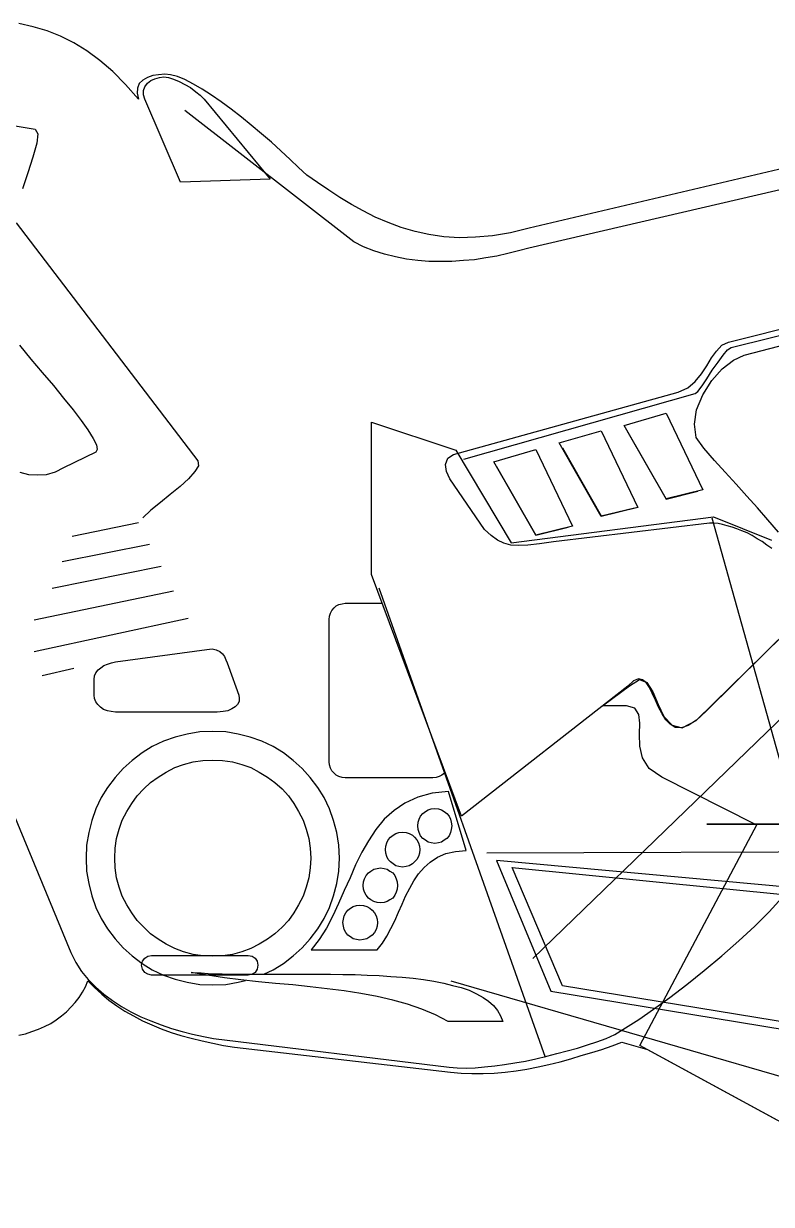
# Model space of a CAD drawing. Header units: millimetres. Extents: x 2198.5 to 2287.8, y 1208.8 to 1298.1.
# Drawn here: x 2216.641 to 2217.208, y 1282.707 to 1283.602 of the extents above; entities that cross this region are included whole.
import ezdxf

# ---------------------------------------------------------------- set-up
doc = ezdxf.new("R2010")
doc.units = ezdxf.units.MM
doc.layers.add('2', color=7, linetype='Continuous')
doc.layers.add('7', color=7, linetype='Continuous')

# ---------------------------------------------------------------- blocks, each defined once
blk = doc.blocks.new('MOTO')
at = {"layer": '2', "linetype": 'Continuous'}
for points in [[(184.89641, 85.41257), (185.07193, 85.46214), (185.07396, 85.46383), (185.07702, 85.46791), (185.08074, 85.47333), (185.08482, 85.47979), (185.08923, 85.48589), (185.09297, 85.49133), (185.09636, 85.4954), (185.09907, 85.4971), (185.34079, 85.55685), (185.34588, 85.55786), (185.35132, 85.55821), (185.35709, 85.55821), (185.36252, 85.55786), (185.36795, 85.55685), (185.37304, 85.55548), (185.37813, 85.55345), (185.38289, 85.55108)], [(185.01998, 85.43429), (185.04985, 85.38202), (185.07396, 85.38812)], [(184.9711, 85.42105), (185.00062, 85.36946), (185.02575, 85.37556)], [(184.9212, 85.4068), (184.95107, 85.35485), (184.9755, 85.36096)]]:
    blk.add_lwpolyline(points, dxfattribs=at)
at = {"layer": '7', "linetype": 'Continuous'}
for points in [[(184.55897, 84.97598), (184.56406, 84.97701), (184.56882, 84.97871), (184.57391, 84.98041), (184.57832, 84.98244), (184.58307, 84.98481), (184.58715, 84.98753), (184.59122, 84.99059), (184.59496, 84.99365), (184.59869, 84.99737), (184.60175, 85.00077), (184.6048, 85.00451), (184.60718, 85.00858), (184.60955, 85.01266), (184.61125, 85.01707), (184.61634, 85.01198), (184.62178, 85.00689), (184.6272, 85.00246), (184.63332, 84.99805), (184.63943, 84.99398), (184.64588, 84.99059), (184.65267, 84.98686), (184.6598, 84.9838), (184.66692, 84.98074), (184.67439, 84.97803), (184.68186, 84.97565), (184.68968, 84.97362), (184.69783, 84.97157), (184.70596, 84.96988), (184.7141, 84.96818), (184.72259, 84.96682), (184.88622, 84.94781), (184.89437, 84.94714), (184.90252, 84.94679), (184.911, 84.94679), (184.91949, 84.94714), (184.92763, 84.94781), (184.93613, 84.94884), (184.94427, 84.95019), (184.95277, 84.95188), (184.96092, 84.95358), (184.9694, 84.95562), (184.97755, 84.958), (184.98535, 84.96038), (184.9935, 84.96276), (185.00097, 84.96512), (185.00877, 84.96785), (185.01624, 84.97056), (185.0356, 84.96512), (185.14864, 84.90368)], [(185.37405, 85.13589), (185.11707, 85.13589), (185.04646, 85.17154), (185.03695, 85.17798), (185.03186, 85.18613), (185.02983, 85.19496), (185.02948, 85.20412), (185.02983, 85.21227), (185.02915, 85.21906), (185.02609, 85.22382), (185.01963, 85.22551), (185.00165, 85.22551), (185.02201, 85.24078), (185.02948, 85.24554), (185.03525, 85.24316), (185.03967, 85.23604), (185.04375, 85.22653), (185.04816, 85.21736), (185.05426, 85.21091), (185.06208, 85.20888), (185.07259, 85.2143), (185.16324, 85.30326)], [(185.31126, 85.6733), (184.94597, 85.5874), (184.93171, 85.58401), (184.91814, 85.58163), (184.90523, 85.58062), (184.89302, 85.58027), (184.88113, 85.58095), (184.86993, 85.58265), (184.8594, 85.58502), (184.84888, 85.58808), (184.83903, 85.59181), (184.82918, 85.59589), (184.82002, 85.60064), (184.8112, 85.6054), (184.80237, 85.61082), (184.79389, 85.61626), (184.7854, 85.62203), (184.77725, 85.6278), (184.77113, 85.63358), (184.76469, 85.63968), (184.75756, 85.64613), (184.75042, 85.65259), (184.74296, 85.65903), (184.73515, 85.66548), (184.72769, 85.6716), (184.71987, 85.6777), (184.7124, 85.68314), (184.70493, 85.68823), (184.69783, 85.69298), (184.69137, 85.69672), (184.68492, 85.70011), (184.67915, 85.70249), (184.67406, 85.70385), (184.66965, 85.70418), (184.66489, 85.70385), (184.66048, 85.70317), (184.65641, 85.70181), (184.65301, 85.69978), (184.65029, 85.69705), (184.64894, 85.69366), (184.64859, 85.68993), (184.64962, 85.68517), (184.63977, 85.69638), (184.63026, 85.70622), (184.62042, 85.71471), (184.61057, 85.72183), (184.60074, 85.72795), (184.59054, 85.73304), (184.58036, 85.73712), (184.56983, 85.74016), (184.55897, 85.74254)], [(184.68153, 85.62237), (184.65436, 85.68517), (184.65335, 85.68857), (184.65335, 85.69196), (184.65436, 85.69467), (184.65641, 85.6974), (184.65912, 85.69943), (184.66218, 85.70079), (184.66557, 85.70181), (184.66897, 85.70214), (184.67236, 85.70181), (184.6761, 85.70044), (184.68051, 85.69875), (184.68492, 85.69638), (184.68899, 85.694), (184.69307, 85.69094), (184.69646, 85.68823), (184.69952, 85.68517), (184.74941, 85.62474), (184.68153, 85.62237)], [(185.33435, 85.66243), (184.94563, 85.57247), (184.93783, 85.57042), (184.92968, 85.56839), (184.92153, 85.56635), (184.91305, 85.565), (184.90455, 85.56363), (184.89606, 85.56295), (184.88725, 85.56229), (184.87875, 85.56229), (184.86993, 85.56229), (184.86143, 85.56295), (184.85295, 85.56398), (184.84447, 85.56568), (184.83632, 85.56771), (184.82817, 85.57042), (184.82037, 85.57348), (184.8129, 85.57722), (184.68492, 85.67669)], [(184.5145, 85.67193), (184.5712, 85.66243), (184.57323, 85.65903), (184.57255, 85.65191), (184.5695, 85.64138), (184.56576, 85.6295), (184.56168, 85.61728)], [(184.55694, 85.59148), (184.69477, 85.41121), (184.6951, 85.40748), (184.69239, 85.40306), (184.68763, 85.39763), (184.68119, 85.39186), (184.67372, 85.38574), (184.66625, 85.37964), (184.65912, 85.37387), (184.65301, 85.36809)], [(184.8886, 85.41596), (185.05902, 85.46315), (185.06615, 85.46655), (185.07193, 85.4713), (185.07667, 85.47707), (185.08074, 85.48318), (185.08414, 85.48928), (185.08788, 85.49439), (185.09195, 85.4988), (185.09704, 85.50118), (185.3245, 85.55821)], [(185.12998, 85.34467), (185.12624, 85.34739), (185.12251, 85.3501), (185.11877, 85.35214), (185.11504, 85.35452), (185.1113, 85.35655), (185.10722, 85.35825), (185.1035, 85.35961), (185.09976, 85.36096), (185.09603, 85.36199), (185.09263, 85.363), (185.08923, 85.36369), (185.08583, 85.36402), (185.08279, 85.36402), (184.96431, 85.34976), (184.95378, 85.3484), (184.94495, 85.34739), (184.93783, 85.34705), (184.93206, 85.34739), (184.92662, 85.34875), (184.92186, 85.35113), (184.91712, 85.35452), (184.91202, 85.35926), (184.88588, 85.39763), (184.88317, 85.40306), (184.88249, 85.4085), (184.88419, 85.41325), (184.8886, 85.41596)], [(185.13507, 85.35723), (185.12692, 85.3664), (185.11911, 85.37556), (185.11096, 85.38439), (185.10281, 85.39356), (185.09466, 85.40272), (185.08652, 85.41155), (185.07837, 85.42072), (185.07259, 85.42886), (185.07124, 85.43905), (185.07294, 85.44991), (185.0777, 85.46111), (185.08448, 85.47198), (185.09229, 85.4808), (185.10077, 85.48759), (185.10892, 85.49133), (185.34554, 85.55277)], [(184.55931, 85.4988), (184.56814, 85.48827), (184.57662, 85.47809), (184.58512, 85.46824), (184.59292, 85.45874), (184.60005, 85.44991), (184.60616, 85.44176), (184.61125, 85.43463), (184.61533, 85.42819), (184.6177, 85.42343), (184.61838, 85.41969), (184.61737, 85.41766), (184.59292, 85.40578), (184.58647, 85.40272), (184.57968, 85.40068), (184.57289, 85.40035), (184.56644, 85.40068), (184.55999, 85.40238)], [(185.04985, 85.38235), (185.01794, 85.43803), (185.04985, 85.4472), (185.0777, 85.38914), (185.04985, 85.38235)], [(184.82647, 85.32498), (184.82647, 85.4404), (184.89029, 85.41936), (184.93239, 85.34908), (185.08583, 85.36878), (185.12963, 85.35113)], [(185.16732, 85.30767), (185.08006, 85.22144), (185.07294, 85.21465), (185.06649, 85.21058), (185.0614, 85.20888), (185.05664, 85.20921), (185.05291, 85.21159), (185.04952, 85.21499), (185.04679, 85.21939), (185.04408, 85.2245), (185.0417, 85.22992), (185.03933, 85.23501), (185.0373, 85.23943), (185.03457, 85.24316), (185.03186, 85.24521), (185.02881, 85.24587), (185.02507, 85.24452), (185.02066, 85.24045), (184.89472, 85.142), (184.82647, 85.32498)], [(185.00062, 85.36911), (184.96872, 85.42479), (185.00062, 85.43396), (185.02846, 85.3759), (185.00062, 85.36911)], [(184.95107, 85.35485), (184.91915, 85.41053), (184.95107, 85.41969), (184.9789, 85.36164), (184.95107, 85.35485)], [(184.50806, 85.25607), (184.59836, 85.03846), (184.60209, 85.03099), (184.60649, 85.0242), (184.6116, 85.01808), (184.61737, 85.01231), (184.62348, 85.00689), (184.62993, 85.00213), (184.63672, 84.99772), (184.64385, 84.99365), (184.65132, 84.98991), (184.65912, 84.98686), (184.66692, 84.9838), (184.67474, 84.98109), (184.68289, 84.97871), (184.69069, 84.97667), (184.69884, 84.97497), (184.70663, 84.97327), (184.8852, 84.95155), (184.89131, 84.95121), (184.89811, 84.95087), (184.9049, 84.95121), (184.91202, 84.95188), (184.91983, 84.95256), (184.9273, 84.95358), (184.9351, 84.95494), (184.94325, 84.9563), (184.95107, 84.958), (184.95921, 84.96003), (184.96702, 84.96208), (184.97482, 84.96411), (184.98264, 84.96615), (184.99011, 84.96852), (184.99723, 84.97089), (185.00436, 84.97327), (185.01082, 84.97633), (185.01897, 84.98142), (185.02915, 84.98787), (185.04034, 84.99568), (185.05257, 85.00451), (185.06547, 85.01435), (185.07871, 85.02488), (185.09195, 85.03608), (185.10485, 85.04729), (185.11707, 85.05848), (185.12793, 85.06935), (185.13778, 85.08021)], [(185.15577, 85.11416), (185.08482, 85.36776)], [(184.59937, 85.35417), (184.64962, 85.36437)], [(184.5919, 85.33483), (184.6581, 85.34807)], [(184.58409, 85.3148), (184.66692, 85.33143)], [(184.57052, 85.2907), (184.6761, 85.31276)], [(184.95819, 84.95902), (184.83224, 85.3148)], [(184.88232, 85.17522), (184.88181, 85.17458), (184.87978, 85.17289), (184.87773, 85.17187), (184.87536, 85.17119), (184.87298, 85.17086), (184.80644, 85.17086), (184.80407, 85.17119), (184.80169, 85.17187), (184.79966, 85.17289), (184.79796, 85.17458), (184.79626, 85.17628), (184.79523, 85.17832), (184.79457, 85.1807), (184.79422, 85.18308), (184.79422, 85.29103), (184.79457, 85.29341), (184.79523, 85.29579), (184.79626, 85.29782), (184.79796, 85.29986), (184.79966, 85.30121), (184.80169, 85.30224), (184.80407, 85.30291), (184.80644, 85.30326)], [(184.80644, 85.30326), (184.83457, 85.30326)], [(184.57052, 85.26658), (184.6873, 85.29205)], [(184.94869, 85.03405), (185.21111, 85.28764)], [(184.63231, 85.25878), (184.70155, 85.26829), (184.70561, 85.26863), (184.70867, 85.26795), (184.71139, 85.26658), (184.71343, 85.26489), (184.71478, 85.26286), (184.71579, 85.26048), (184.71682, 85.2581), (184.71784, 85.25539), (184.72564, 85.23366), (184.72599, 85.23128), (184.72599, 85.22891), (184.72463, 85.22653), (184.72293, 85.22483), (184.72055, 85.22314), (184.7175, 85.22177), (184.71376, 85.2211), (184.70935, 85.22076), (184.63231, 85.22076), (184.62891, 85.2211), (184.62619, 85.22177), (184.62314, 85.2228), (184.62076, 85.2245), (184.61872, 85.22653), (184.61737, 85.22857), (184.61634, 85.23094), (184.61601, 85.23366), (184.61601, 85.24554), (184.61634, 85.24825), (184.61737, 85.25063), (184.61907, 85.25267), (184.6211, 85.25437), (184.62348, 85.25607), (184.62619, 85.25708), (184.62925, 85.2581), (184.63231, 85.25878)], [(184.57662, 85.2486), (184.60074, 85.25402)], [(184.74465, 85.02216), (184.75179, 85.02555), (184.75959, 85.03031), (184.76706, 85.03608), (184.77386, 85.04218), (184.77996, 85.04898), (184.78574, 85.05645), (184.79049, 85.06425), (184.79457, 85.07274), (184.79761, 85.08157), (184.79999, 85.09074), (184.80169, 85.10025), (184.80204, 85.11008), (184.80169, 85.11993), (184.79999, 85.12944), (184.79761, 85.1386), (184.79457, 85.14744), (184.79049, 85.15592), (184.78574, 85.16372), (184.77996, 85.17119), (184.77386, 85.17798), (184.76706, 85.1841), (184.75959, 85.18987), (184.75179, 85.19462), (184.7433, 85.19869), (184.73447, 85.20175), (184.72531, 85.20412), (184.71579, 85.20582), (184.70596, 85.20615), (184.69613, 85.20582), (184.68662, 85.20412), (184.67745, 85.20175), (184.66863, 85.19869), (184.66014, 85.19462), (184.65233, 85.18987), (184.64486, 85.1841), (184.63808, 85.17798), (184.63196, 85.17119), (184.62619, 85.16372), (184.62144, 85.15592), (184.61737, 85.14744), (184.61431, 85.1386), (184.61193, 85.12944), (184.61024, 85.11993), (184.6099, 85.11008), (184.61024, 85.10025), (184.61193, 85.09074), (184.61431, 85.08157), (184.61737, 85.07274), (184.62144, 85.06425), (184.62619, 85.05645), (184.63196, 85.04898), (184.63808, 85.04218), (184.64486, 85.03608), (184.65233, 85.03031), (184.66014, 85.02555), (184.66863, 85.02148), (184.67745, 85.01843), (184.68662, 85.01605), (184.69613, 85.01435), (184.70596, 85.01401), (184.71579, 85.01435), (184.72531, 85.01605), (184.73074, 85.01741), (184.73074, 85.01741)], [(184.70596, 85.18443), (184.71343, 85.1841), (184.7209, 85.18308), (184.72802, 85.18104), (184.73481, 85.17866), (184.74126, 85.17527), (184.74738, 85.17154), (184.75315, 85.16746), (184.75857, 85.16271), (184.76333, 85.15727), (184.76741, 85.1515), (184.77113, 85.14539), (184.77453, 85.13894), (184.7769, 85.13215), (184.77895, 85.12502), (184.77996, 85.11755), (184.7803, 85.11008), (184.77996, 85.10261), (184.77895, 85.09514), (184.7769, 85.08802), (184.77453, 85.08124), (184.77113, 85.07478), (184.76741, 85.06866), (184.76333, 85.06289), (184.75857, 85.0578), (184.75315, 85.05271), (184.74738, 85.04864), (184.74126, 85.04491), (184.73481, 85.04152), (184.72802, 85.03914), (184.7209, 85.03709), (184.71343, 85.03608), (184.70596, 85.03574), (184.69851, 85.03608), (184.69104, 85.03709), (184.6839, 85.03914), (184.67712, 85.04152), (184.67066, 85.04491), (184.66456, 85.04864), (184.65879, 85.05271), (184.65368, 85.0578), (184.64859, 85.06289), (184.64452, 85.06866), (184.64079, 85.07478), (184.6374, 85.08124), (184.63502, 85.08802), (184.63297, 85.09514), (184.63196, 85.10261), (184.63162, 85.11008), (184.63196, 85.11755), (184.63297, 85.12502), (184.63502, 85.13215), (184.6374, 85.13894), (184.64079, 85.14539), (184.64452, 85.1515), (184.64859, 85.15727), (184.65368, 85.16271), (184.65879, 85.16746), (184.66456, 85.17154), (184.67066, 85.17527), (184.67712, 85.17866), (184.6839, 85.18104), (184.69104, 85.18308), (184.69851, 85.1841), (184.70596, 85.18443)], [(184.78065, 85.04049), (184.83055, 85.04049), (184.83462, 85.04559), (184.83801, 85.05101), (184.84107, 85.05679), (184.84412, 85.06256), (184.84685, 85.06901), (184.84956, 85.07512), (184.85227, 85.08124), (184.85533, 85.08734), (184.85839, 85.09278), (184.86212, 85.0982), (184.86619, 85.10296), (184.87095, 85.10703), (184.87637, 85.11076), (184.88282, 85.11349), (184.88996, 85.11518), (184.89811, 85.11585), (184.88487, 85.16068), (184.87231, 85.15931), (184.86143, 85.15625), (184.85159, 85.15184), (184.84345, 85.14607), (184.83598, 85.13962), (184.82953, 85.13182), (184.82409, 85.12332), (184.819, 85.1145), (184.81425, 85.10499), (184.81017, 85.09514), (184.80576, 85.08564), (184.80135, 85.0758), (184.79693, 85.0663), (184.79219, 85.05712), (184.78675, 85.0483), (184.78065, 85.04049)], [(184.87434, 85.14777), (184.87705, 85.14744), (184.87943, 85.14675), (184.88148, 85.14539), (184.88351, 85.14403), (184.8852, 85.142), (184.88622, 85.13962), (184.8869, 85.13724), (184.88725, 85.13453), (184.8869, 85.13182), (184.88622, 85.12944), (184.8852, 85.12706), (184.88351, 85.12502), (184.88148, 85.12367), (184.87943, 85.12231), (184.87705, 85.12162), (184.87434, 85.12129), (184.87163, 85.12162), (184.86925, 85.12231), (184.86721, 85.12367), (184.86518, 85.12502), (184.86348, 85.12706), (184.86246, 85.12944), (184.86178, 85.13182), (184.86143, 85.13453), (184.86178, 85.13724), (184.86246, 85.13962), (184.86348, 85.142), (184.86518, 85.14403), (184.86721, 85.14539), (184.86925, 85.14675), (184.87163, 85.14744), (184.87434, 85.14777)], [(184.84989, 85.12977), (184.85262, 85.12944), (184.855, 85.12876), (184.85736, 85.1274), (184.85907, 85.12605), (184.86077, 85.124), (184.86212, 85.12162), (184.8628, 85.11926), (184.86313, 85.11653), (184.8628, 85.11382), (184.86212, 85.11144), (184.86077, 85.10907), (184.85907, 85.10737), (184.85736, 85.10567), (184.855, 85.10431), (184.85262, 85.10364), (184.84989, 85.10329), (184.84718, 85.10364), (184.8448, 85.10431), (184.84277, 85.10567), (184.84073, 85.10737), (184.83903, 85.10907), (184.83801, 85.11144), (184.83733, 85.11382), (184.837, 85.11653), (184.83733, 85.11926), (184.83801, 85.12162), (184.83903, 85.124), (184.84073, 85.12605), (184.84277, 85.1274), (184.8448, 85.12876), (184.84718, 85.12944), (184.84989, 85.12977)], [(185.02983, 84.96818), (185.11877, 85.13589), (185.08074, 85.13589), (185.37304, 85.13589), (185.3581, 85.124), (185.34521, 85.11144), (185.33468, 85.0982), (185.32552, 85.08463), (185.31805, 85.07036), (185.3116, 85.05577), (185.30651, 85.04083), (185.3021, 85.0259), (185.29836, 85.01028), (185.29496, 84.995), (185.2919, 84.97939), (185.28851, 84.96377), (185.28478, 84.94849), (185.28071, 84.93322), (185.27595, 84.91828), (185.27018, 84.90368), (185.14831, 84.90368), (185.02983, 84.96818)], [(184.91373, 85.11416), (185.50273, 85.1162), (185.53362, 85.11111), (185.5601, 85.10058), (185.58285, 85.08564), (185.60118, 85.06663), (185.6151, 85.04456), (185.6246, 85.02046), (185.62969, 84.995), (185.63071, 84.96886), (185.62664, 84.9434), (185.61815, 84.9193), (185.60491, 84.89723), (185.58692, 84.87821), (185.56417, 84.86294), (185.53633, 84.85241), (185.50374, 84.84767), (185.46607, 84.84902), (184.8869, 85.01673)], [(184.83326, 85.10261), (184.83598, 85.10228), (184.83836, 85.1016), (184.84039, 85.10025), (184.84242, 85.09888), (184.84412, 85.09684), (184.84515, 85.09448), (184.84583, 85.0921), (184.84616, 85.08937), (184.84583, 85.08666), (184.84515, 85.08428), (184.84412, 85.0819), (184.84242, 85.07987), (184.84039, 85.07851), (184.83836, 85.07716), (184.83598, 85.07648), (184.83326, 85.07613), (184.83055, 85.07648), (184.82817, 85.07716), (184.82579, 85.07851), (184.82409, 85.07987), (184.8224, 85.0819), (184.82105, 85.08428), (184.82037, 85.08666), (184.82002, 85.08937), (184.82037, 85.0921), (184.82105, 85.09448), (184.8224, 85.09684), (184.82409, 85.09888), (184.82579, 85.10025), (184.82817, 85.1016), (184.83055, 85.10228), (184.83326, 85.10261)], [(184.96226, 85.00926), (185.5146, 84.91861), (185.56961, 85.00484), (185.48338, 85.05679), (184.9212, 85.10838), (184.96226, 85.00926)], [(184.93307, 85.10296), (185.45622, 85.05101), (185.44094, 85.03947), (185.42939, 85.02691), (185.42159, 85.01334), (185.41718, 84.99907), (185.41548, 84.98413), (185.4165, 84.9692), (185.41989, 84.95393), (185.42498, 84.93899), (184.9711, 85.01334), (184.93307, 85.10296)], [(184.81764, 85.07444), (184.82037, 85.0741), (184.82274, 85.07342), (184.82512, 85.07207), (184.82682, 85.07071), (184.82852, 85.06866), (184.82986, 85.0663), (184.83055, 85.06392), (184.83088, 85.0612), (184.83055, 85.05848), (184.82986, 85.05611), (184.82852, 85.05373), (184.82682, 85.0517), (184.82512, 85.05033), (184.82274, 85.04898), (184.82037, 85.0483), (184.81764, 85.04796), (184.81493, 85.0483), (184.81255, 85.04898), (184.81052, 85.05033), (184.80847, 85.0517), (184.80678, 85.05373), (184.80576, 85.05611), (184.80508, 85.05848), (184.80475, 85.0612), (184.80508, 85.06392), (184.80576, 85.0663), (184.80678, 85.06866), (184.80847, 85.07071), (184.81052, 85.07207), (184.81255, 85.07342), (184.81493, 85.0741), (184.81764, 85.07444)], [(184.65945, 85.03641), (184.73278, 85.03641), (184.73583, 85.03574), (184.73821, 85.03438), (184.73956, 85.032), (184.74024, 85.02894), (184.74024, 85.02894), (184.73956, 85.0259), (184.73821, 85.02352), (184.73583, 85.02216), (184.73278, 85.02148), (184.65945, 85.02148), (184.65674, 85.02216), (184.65436, 85.02352), (184.65267, 85.0259), (184.65199, 85.02894), (184.65199, 85.02894), (184.65267, 85.032), (184.65436, 85.03438), (184.65674, 85.03574), (184.65945, 85.03641)], [(184.68968, 85.02352), (184.69714, 85.02317), (184.70493, 85.0225), (184.71308, 85.0225), (184.72157, 85.02216), (184.7304, 85.02216), (184.73923, 85.02216), (184.74839, 85.02216), (184.75756, 85.02216), (184.76706, 85.02216), (184.77622, 85.02216), (184.78574, 85.02216), (184.79523, 85.02216), (184.80475, 85.02182), (184.81391, 85.02182), (184.82308, 85.02148), (184.83224, 85.02114), (184.84107, 85.02046), (184.84956, 85.01978), (184.85804, 85.01911), (184.86586, 85.01808), (184.87366, 85.01673), (184.88113, 85.01537), (184.88791, 85.01367), (184.89437, 85.01198), (184.90049, 85.00993), (184.90591, 85.00722), (184.911, 85.00451), (184.91508, 85.0018), (184.91882, 84.9984), (184.92186, 84.99466), (184.92424, 84.99059), (184.92594, 84.98618), (184.88452, 84.98618), (184.87502, 84.99127), (184.86449, 84.99568), (184.85363, 84.99942), (184.84242, 85.00246), (184.83055, 85.00519), (184.81832, 85.00757), (184.80576, 85.0096), (184.79287, 85.01096), (184.77996, 85.01266), (184.76672, 85.01401), (184.75348, 85.01504), (184.74058, 85.01639), (184.72734, 85.01775), (184.71478, 85.01944), (184.7019, 85.02148), (184.68968, 85.02352)]]:
    blk.add_lwpolyline(points, dxfattribs=at)

msp = doc.modelspace()

# ---------------------------------------------------------------- block references
msp.add_blockref('MOTO', (2032.0782, 1197.85909))

doc.saveas('drawing.dxf')
